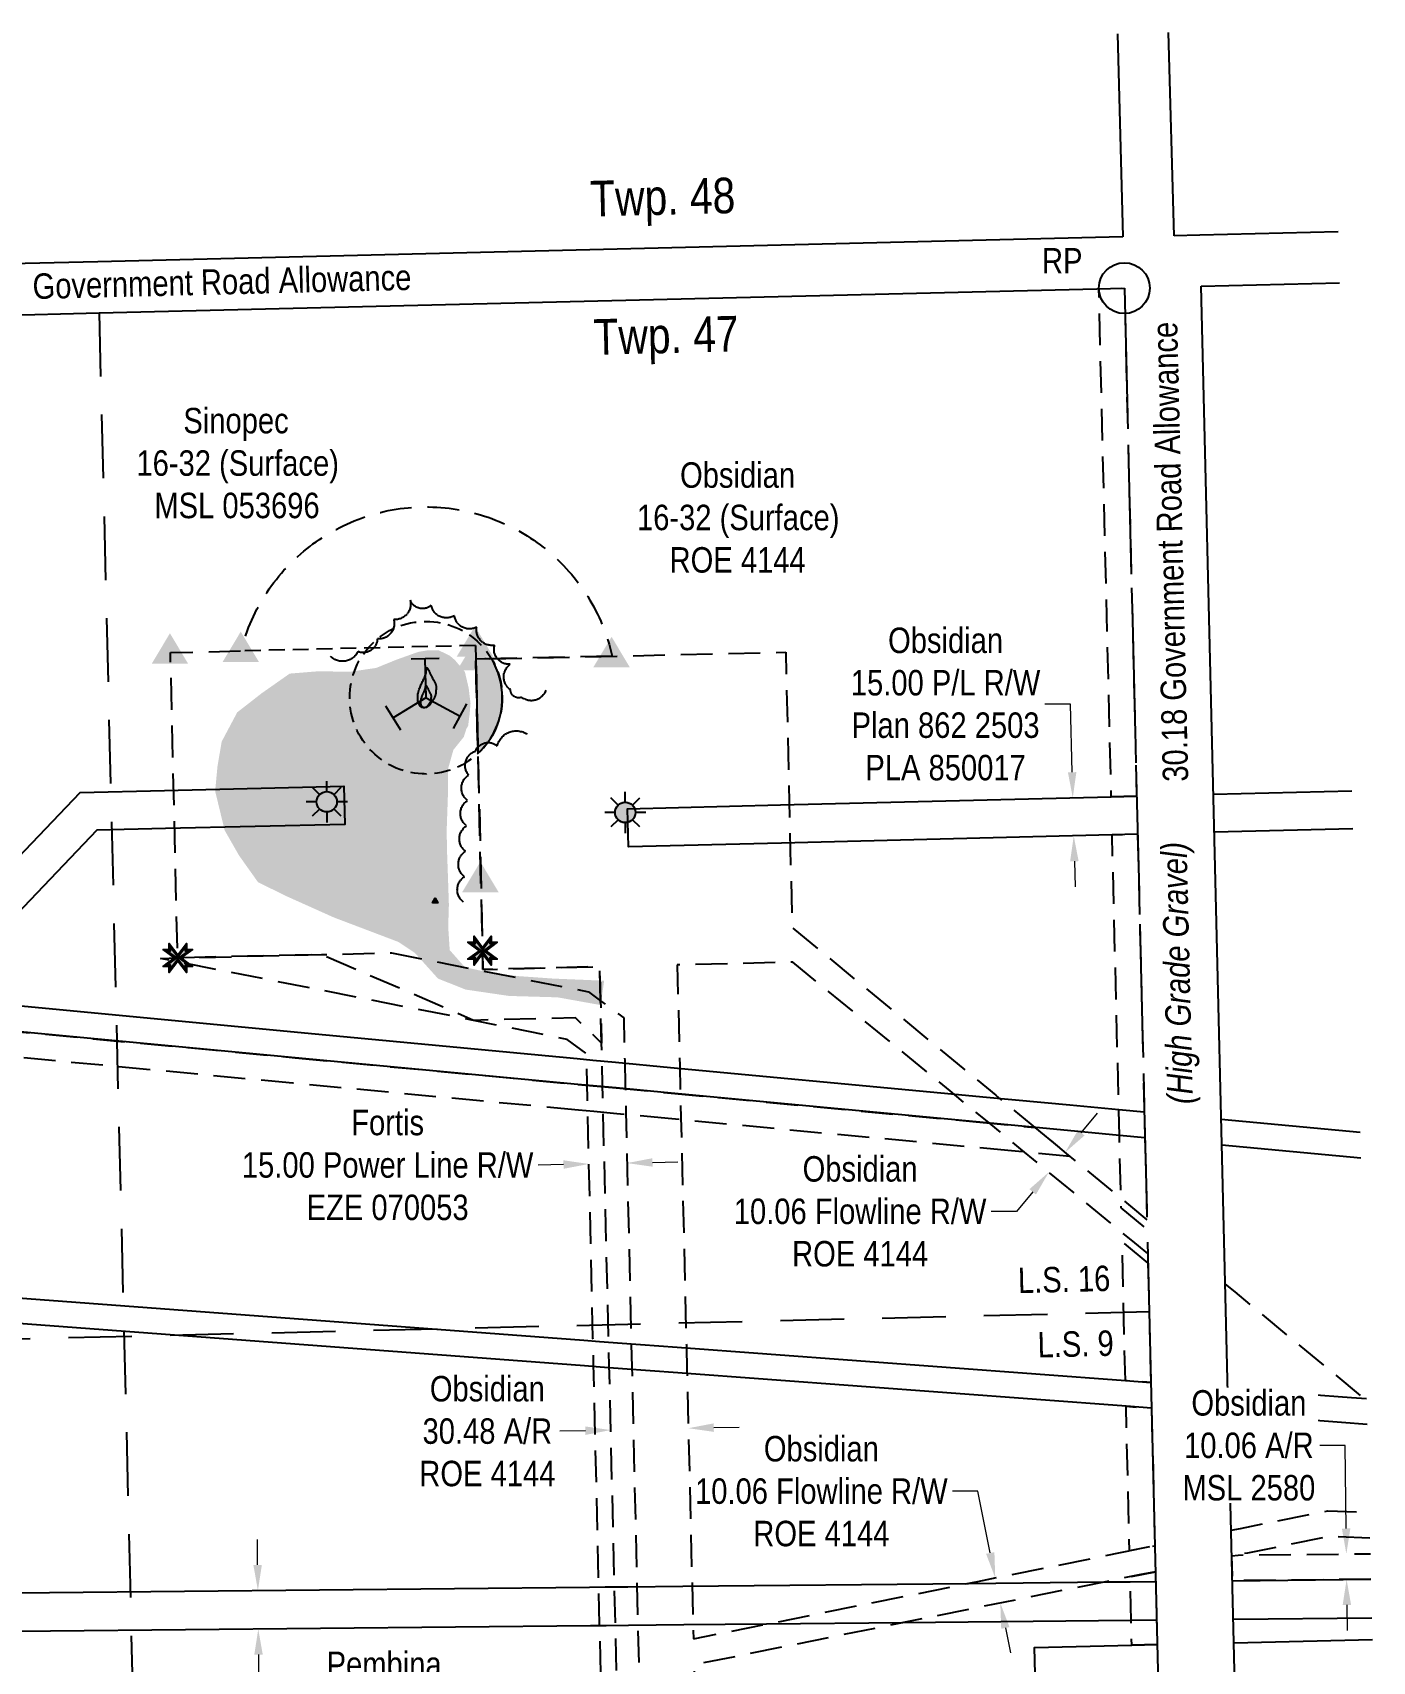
# Model space of a CAD drawing. Extents: x 614942 to 617151, y 5883678 to 5885455.
# Drawn here: x 615420 to 615947, y 5884815 to 5885455 of the extents above; entities that cross this region are included whole.
import ezdxf
from ezdxf.enums import TextEntityAlignment as Align

# ---------------------------------------------------------------- set-up
doc = ezdxf.new("R2010")
doc.units = 0
doc.header["$LTSCALE"] = 5
doc.header["$PDSIZE"] = 0.5
for name, pattern in [('0', [1, 1, 0]), ('foc-ACCESSROAD', [3.75, 2.5, -1.25]), ('foc-FLOWLINE', [3.75, 2.5, -1.25]), ('foc-LSD', [8, 5, -3]), ('foc-TIELINE', [1.875, 1.25, -0.625]), ('foc-TRAV', [1.875, 1.25, -0.625]), ('foc-UNSURVEYED', [12.5, 10, -2.5])]:
    doc.linetypes.add(name, pattern=pattern)
doc.layers.get('Defpoints').update_dxf_attribs({"color": 9})
for name, color, linetype in [('35', 37, 'Continuous'), ('AS-ROADS', 254, 'Continuous'), ('AS-SYMBOL', 7, 'Continuous'), ('C-RW', 13, 'Continuous'), ('C-WS', 13, 'foc-ACCESSROAD'), ('C-WS-S', 13, 'Continuous'), ('D-TXT', 6, 'Continuous'), ('F-AR', 190, 'foc-ACCESSROAD'), ('F-EZE', 190, 'foc-FLOWLINE'), ('F-FLOWLINE', 190, 'foc-FLOWLINE'), ('F-RW', 190, 'Continuous'), ('F-VCE', 190, 'foc-FLOWLINE'), ('F-WS', 190, 'foc-ACCESSROAD'), ('F-WS-S', 190, 'Continuous'), ('L-MON', 1, 'Continuous'), ('L-ROAD-T', 7, 'Continuous'), ('L-SEC', 7, 'Continuous'), ('L-SECTION-LSD', 7, 'foc-LSD'), ('L-USEC', 7, 'foc-UNSURVEYED'), ('P-BUFFER-PURPLE', 187, 'foc-TIELINE'), ('P-TRAV', 4, 'foc-TRAV'), ('P-WORKAREA', 113, 'Continuous'), ('P-WORKAREA-H', 111, 'Continuous'), ('T-BUSH', 110, '0')]:
    doc.layers.add(name, color=color, linetype=linetype)
for name, color, linetype, lineweight in [('C-WS-T', 13, 'Continuous', 9), ('F-AR-T', 190, 'Continuous', 9), ('F-EZE-T', 190, 'Continuous', 9), ('F-FLOWLINE-T', 190, 'Continuous', 9), ('F-RW-T', 190, 'Continuous', 9), ('F-WS-T', 190, 'Continuous', 9), ('T-TEXT', 48, 'Continuous', 18)]:
    doc.layers.add(name, color=color, linetype=linetype, lineweight=lineweight)
doc.styles.add('100L', font='ARIALN.TTF', dxfattribs={"height": 11})
doc.styles.add('80', font='ARIALN.TTF', dxfattribs={"height": 10})
doc.styles.add('80CG', font='ARIALN.TTF', dxfattribs={"height": 10})
doc.styles.add('80L', font='ARIALN.TTF', dxfattribs={"height": 10})
doc.styles.add('80LS', font='ARIALNI.TTF', dxfattribs={"height": 10})
doc.dimstyles.new('Compass 5 000', dxfattribs={"dimscale": 5, "dimtxt": 9, "dimasz": 2, "dimexe": 0.2, "dimexo": 0.0625, "dimgap": 0.5, "dimtad": 0, "dimtih": 1, "dimtoh": 1, "dimzin": 0, "dimdsep": 46, "dimtxsty": '80CG', "dimcen": 0.1, "dimse1": 1, "dimse2": 1, "dimclrd": 256, "dimclrt": 256, "dimaunit": 1, "dimadec": 4, "dimazin": 0, "dimtfac": 0.06, "dimtofl": 0, "dimtmove": 0, "dimatfit": 1, "dimfxl": 0.2, "dimtolj": 1, "dimtzin": 0, "dimlwd": -1, "dimarcsym": 0})

# ---------------------------------------------------------------- blocks, each defined once
blk = doc.blocks.new('*D563')
at = {"layer": 'Defpoints', "color": 0, "transparency": 16777216}
for p in [(615757.06, 5885071.69), (615750.66, 5885063.92), (615825.83, 5885015.1)]:
    blk.add_point(p, dxfattribs=at)
at = {"layer": 'F-FLOWLINE-T', "transparency": 16777216}
for p, q in [((615832.18, 5885022.82), (615838.54, 5885030.54)), ((615813.08, 5884999.6), (615806.72, 5884991.88)), ((615806.72, 5884991.88), (615796.72, 5884991.88))]:
    blk.add_line(p, q, dxfattribs=at)
for points in [[(615830.89, 5885023.88), (615833.47, 5885021.76), (615825.83, 5885015.1)], [(615811.79, 5885000.66), (615814.36, 5884998.55), (615819.43, 5885007.33)]]:
    blk.add_solid(points, dxfattribs=at)
at = {"layer": 'F-FLOWLINE-T', "transparency": 16777216, "insert": (615745.23, 5884991.88), "char_height": 10, "attachment_point": 5, "style": '80CG'}
blk.add_mtext('\\A1;Obsidian\\P10.06 Flowline R/W\\PROE 4144', dxfattribs=at)
blk = doc.blocks.new('*D564')
at = {"layer": 'Defpoints', "color": 0, "transparency": 16777216}
for p in [(615823.18, 5884852.9), (615798.36, 5884847.89), (615825.17, 5884843.03)]:
    blk.add_point(p, dxfattribs=at)
at = {"layer": 'F-FLOWLINE-T', "transparency": 16777216}
for p, q in [((615791.49, 5884881.93), (615781.49, 5884881.93)), ((615796.38, 5884857.69), (615791.49, 5884881.93)), ((615802.33, 5884828.22), (615804.31, 5884818.42))]:
    blk.add_line(p, q, dxfattribs=at)
for points in [[(615798.02, 5884858.02), (615794.75, 5884857.36), (615798.36, 5884847.89)], [(615803.96, 5884828.55), (615800.7, 5884827.89), (615800.35, 5884838.02)]]:
    blk.add_solid(points, dxfattribs=at)
at = {"layer": 'F-FLOWLINE-T', "transparency": 16777216, "insert": (615730, 5884881.93), "char_height": 10, "attachment_point": 5, "style": '80CG'}
blk.add_mtext('\\A1;Obsidian\\P10.06 Flowline R/W\\PROE 4144', dxfattribs=at)
blk = doc.blocks.new('*D566')
at = {"layer": 'Defpoints', "color": 0, "transparency": 16777216}
for p in [(615828.83, 5885154.49), (615746.37, 5885152.43), (615746.75, 5885137.44)]:
    blk.add_point(p, dxfattribs=at)
at = {"layer": 'F-RW-T', "transparency": 16777216}
for p, q in [((615827.91, 5885191.25), (615817.91, 5885191.25)), ((615828.58, 5885164.49), (615827.91, 5885191.25)), ((615829.46, 5885129.51), (615829.71, 5885119.51))]:
    blk.add_line(p, q, dxfattribs=at)
for points in [[(615830.25, 5885164.53), (615826.92, 5885164.45), (615828.83, 5885154.49)], [(615831.13, 5885129.55), (615827.79, 5885129.46), (615829.21, 5885139.5)]]:
    blk.add_solid(points, dxfattribs=at)
at = {"layer": 'F-RW-T', "transparency": 16777216, "insert": (615778.83, 5885191.25), "char_height": 10, "attachment_point": 5, "style": '80CG'}
blk.add_mtext('\\A1;Obsidian\\P15.00 P/L R/W\\PPlan 862 2503\\PPLA 850017', dxfattribs=at)
blk = doc.blocks.new('*D568')
at = {"layer": 'Defpoints', "color": 0, "transparency": 16777216}
for p in [(615638.61, 5885011.35), (615638.63, 5885010.56), (615653.61, 5885011.7)]:
    blk.add_point(p, dxfattribs=at)
at = {"layer": 'F-EZE-T', "transparency": 16777216}
for p, q in [((615628.64, 5885010.33), (615618.64, 5885010.1)), ((615663.62, 5885011.14), (615673.62, 5885011.38))]:
    blk.add_line(p, q, dxfattribs=at)
for points in [[(615663.58, 5885012.81), (615663.66, 5885009.48), (615653.62, 5885010.91)], [(615628.6, 5885012), (615628.67, 5885008.66), (615638.63, 5885010.56)]]:
    blk.add_solid(points, dxfattribs=at)
at = {"layer": 'F-EZE-T', "transparency": 16777216, "insert": (615559.5, 5885010.1), "char_height": 10, "attachment_point": 5, "style": '80CG'}
blk.add_mtext('\\A1;Fortis\\P15.00 Power Line R/W\\PEZE 070053', dxfattribs=at)
blk = doc.blocks.new('*D573')
at = {"layer": 'Defpoints', "color": 0, "transparency": 16777216}
for p in [(615934.32, 5884857.29), (615936.38, 5884857.31), (615934.42, 5884847.22)]:
    blk.add_point(p, dxfattribs=at)
at = {"layer": 'F-AR-T', "transparency": 16777216}
for p, q in [((615935.96, 5884899.93), (615925.96, 5884899.93)), ((615936.28, 5884867.31), (615935.96, 5884899.93)), ((615936.58, 5884837.25), (615936.68, 5884827.25))]:
    blk.add_line(p, q, dxfattribs=at)
for points in [[(615937.95, 5884867.33), (615934.62, 5884867.29), (615936.38, 5884857.31)], [(615938.25, 5884837.26), (615934.92, 5884837.23), (615936.48, 5884847.25)]]:
    blk.add_solid(points, dxfattribs=at)
at = {"layer": 'F-AR-T', "transparency": 16777216, "insert": (615898.06, 5884899.93), "char_height": 10, "attachment_point": 5, "style": '80CG', "bg_fill": 3, "box_fill_scale": 1.1, "bg_fill_color": 256, "bg_fill_true_color": 13158600, "bg_fill_transparency": 0}
blk.add_mtext('\\A1;Obsidian\\P10.06 A/R\\PMSL 2580', dxfattribs=at)
blk = doc.blocks.new('*D574')
at = {"layer": 'Defpoints', "color": 0, "transparency": 16777216}
for p in [(615153.47, 5884839.45), (615508.5, 5884842.97), (615153.62, 5884824.22)]:
    blk.add_point(p, dxfattribs=at)
at = {"layer": 'F-RW-T', "transparency": 16777216}
for p, q in [((615508.4, 5884852.97), (615508.3, 5884862.97)), ((615508.75, 5884817.74), (615509.03, 5884788.84)), ((615509.03, 5884788.84), (615519.03, 5884788.84))]:
    blk.add_line(p, q, dxfattribs=at)
for points in [[(615510.06, 5884852.99), (615506.73, 5884852.96), (615508.5, 5884842.97)], [(615510.41, 5884817.76), (615507.08, 5884817.73), (615508.65, 5884827.74)]]:
    blk.add_solid(points, dxfattribs=at)
at = {"layer": 'F-RW-T', "transparency": 16777216, "insert": (615558.12, 5884788.84), "char_height": 10, "attachment_point": 5, "style": '80CG'}
blk.add_mtext('\\A1;Pembina\\P15.24 P/L R/W\\PPlan 3293 KS\\PROE 4331', dxfattribs=at)
blk = doc.blocks.new('*D575')
at = {"layer": 'Defpoints', "color": 0, "transparency": 16777216}
for p in [(615647.02, 5884914.26), (615677.51, 5884914.99), (615647.22, 5884905.99)]:
    blk.add_point(p, dxfattribs=at)
at = {"layer": 'F-AR-T', "transparency": 16777216}
for p, q in [((615637.22, 5884905.75), (615627.22, 5884905.51)), ((615687.7, 5884906.95), (615697.7, 5884907.19))]:
    blk.add_line(p, q, dxfattribs=at)
for points in [[(615637.18, 5884907.42), (615637.26, 5884904.08), (615647.22, 5884905.99)], [(615687.66, 5884908.62), (615687.74, 5884905.29), (615677.71, 5884906.72)]]:
    blk.add_solid(points, dxfattribs=at)
at = {"layer": 'F-AR-T', "transparency": 16777216, "insert": (615598.7, 5884905.51), "char_height": 10, "attachment_point": 5, "style": '80CG'}
blk.add_mtext('\\A1;Obsidian\\P30.48 A/R\\PROE 4144', dxfattribs=at)
blk = doc.blocks.new('GAS')
h = blk.add_hatch(color=255)
h.dxf.hatch_style = 1
edge = h.paths.add_edge_path()
edge.add_arc((0, 0), 0.9, 0, 360)
for p, q in [((0, 0.81), (0, 1.62)), ((-0.81, 0), (-1.62, 0)), ((-0.57, 0.57), (-1.14, 1.14)), ((0.57, 0.57), (1.14, 1.14)), ((1.62, 0), (0.81, 0)), ((-0.57, -0.57), (-1.14, -1.14)), ((0, -0.81), (0, -1.62)), ((1.14, -1.14), (0.57, -0.57))]:
    blk.add_line(p, q)
blk.add_circle((0, 0), 0.8)
blk = doc.blocks.new('STRIA')
blk.add_hatch(color=255).paths.add_polyline_path([(-0.04, 1.52), (-1.47, -0.87), (1.39, -0.87)])
blk = doc.blocks.new('STRIAA')
blk.add_blockref('STRIA', (0, 0))
blk = doc.blocks.new('STRIB')
at = {"color": 1}
blk.add_solid([(-1.12, -0.67), (-0.04, 1.13), (1.04, -0.67)], dxfattribs=at)
blk = doc.blocks.new('STRIBB')
blk.add_blockref('STRIB', (0, 0))
blk = doc.blocks.new('STRICC')
for name in ['STRIAA', 'STRIBB']:
    blk.add_blockref(name, (0, 0))
blk = doc.blocks.new('fdspike')
blk.add_blockref('STRICC', (0, 0))
blk = doc.blocks.new('*U587')
at = {"color": 72}
blk.add_line((-0.58, 0.94), (0.58, -0.94), dxfattribs=at)
at = {"layer": 'AS-SYMBOL', "color": 72, "flags": 128}
blk.add_lwpolyline([(2.58, 1.58), (0, 0)], dxfattribs=at)
blk = doc.blocks.new('*U588')
at = {"color": 72}
blk.add_line((-0.52, -0.97), (0.52, 0.97), dxfattribs=at)
at = {"layer": 'AS-SYMBOL', "color": 72, "flags": 128}
blk.add_lwpolyline([(-2.68, 1.43), (0, 0)], dxfattribs=at)
blk = doc.blocks.new('*U586')
at = {"color": 72}
blk.add_line((1.1, 0.03), (-1.1, -0.03), dxfattribs=at)
at = {"layer": 'AS-SYMBOL', "color": 72, "flags": 128}
blk.add_lwpolyline([(0.09, -3.05), (0, 0)], dxfattribs=at)
blk = doc.blocks.new('TRIA')
blk.add_hatch(color=255).paths.add_polyline_path([(-0.04, 1.52), (-1.47, -0.87), (1.39, -0.87)])
blk = doc.blocks.new('TRIAA')
blk.add_blockref('TRIA', (0, 0))
blk = doc.blocks.new('TRIB')
at = {"color": 1}
blk.add_lwpolyline([(-1.12, -0.67), (-0.04, 1.13), (1.04, -0.67)], close=True, dxfattribs=at)
blk = doc.blocks.new('TRIBB')
blk.add_blockref('TRIB', (0, 0))
blk = doc.blocks.new('TRICC')
for name in ['TRIAA', 'TRIBB']:
    blk.add_blockref(name, (0, 0))
blk = doc.blocks.new('plspike')
blk.add_blockref('TRICC', (0, 0))
blk = doc.blocks.new('FLARE')
h = blk.add_hatch(color=255)
h.dxf.hatch_style = 1
h.paths.add_polyline_path([(0.16, 2.41, 0.114147), (0.13, 2.43), (0.11, 2.44, 0.261551), (0.01, 2.42), (0, 2.41, 0.131268), (-0.03, 2.37), (-0.04, 2.35, 0.041497), (-0.05, 2.33), (-0.05, 2.29, 0.015174), (-0.05, 2.29), (-0.06, 2.24, 0.004376), (-0.06, 2.24), (-0.07, 2.18), (-0.08, 2.11), (-0.09, 2.05), (-0.1, 1.98), (-0.12, 1.91), (-0.14, 1.83), (-0.17, 1.76), (-0.19, 1.68), (-0.22, 1.61), (-0.26, 1.53), (-0.29, 1.46), (-0.32, 1.39), (-0.36, 1.32), (-0.39, 1.25, 0.000505), (-0.39, 1.25), (-0.43, 1.18, 0.002398), (-0.43, 1.18), (-0.46, 1.1, 0.004177), (-0.46, 1.1), (-0.5, 1.03, 0.005735), (-0.5, 1.03), (-0.53, 0.95, 0.006994), (-0.53, 0.95), (-0.56, 0.87, 0.00791), (-0.57, 0.87), (-0.6, 0.78, 0.008323), (-0.6, 0.78), (-0.63, 0.69, 0.008095), (-0.63, 0.68), (-0.66, 0.59, 0.008067), (-0.66, 0.59), (-0.68, 0.49, 0.008387), (-0.68, 0.49), (-0.7, 0.39, 0.009056), (-0.71, 0.38), (-0.72, 0.28, 0.010123), (-0.72, 0.28), (-0.74, 0.18, 0.011689), (-0.74, 0.18), (-0.75, 0.08, 0.013925), (-0.75, 0.08), (-0.75, -0.02, 0.016488), (-0.75, -0.02), (-0.75, -0.11, 0.017255), (-0.75, -0.12), (-0.74, -0.2, 0.01735), (-0.74, -0.2), (-0.73, -0.28, 0.017311), (-0.73, -0.29), (-0.71, -0.36, 0.01715), (-0.71, -0.36), (-0.69, -0.43, 0.016886), (-0.69, -0.44), (-0.66, -0.5, 0.016546), (-0.66, -0.5), (-0.63, -0.56, 0.016164), (-0.63, -0.56), (-0.6, -0.61, 0.016329), (-0.6, -0.62), (-0.57, -0.66, 0.018828), (-0.57, -0.67), (-0.54, -0.71, 0.022087), (-0.53, -0.71), (-0.5, -0.75, 0.025345), (-0.49, -0.76), (-0.46, -0.78, 0.028234), (-0.45, -0.79), (-0.42, -0.82, 0.030298), (-0.41, -0.82), (-0.37, -0.84, 0.031129), (-0.36, -0.85), (-0.32, -0.86, 0.030544), (-0.31, -0.87), (-0.27, -0.88, 0.028465), (-0.26, -0.88), (-0.22, -0.89, 0.025311), (-0.21, -0.89), (-0.16, -0.89, 0.02283), (-0.15, -0.89), (-0.11, -0.89, 0.021226), (-0.1, -0.89), (-0.05, -0.88, 0.020401), (-0.04, -0.88), (0, -0.87, 0.020299), (0.01, -0.87), (0.05, -0.85, 0.020911), (0.06, -0.85), (0.11, -0.83, 0.022277), (0.11, -0.83), (0.15, -0.81, 0.023712), (0.16, -0.8), (0.2, -0.78, 0.022408), (0.21, -0.78), (0.24, -0.75, 0.01993), (0.25, -0.74), (0.28, -0.72, 0.017146), (0.28, -0.71), (0.31, -0.68, 0.014211), (0.32, -0.68), (0.35, -0.64, 0.011221), (0.35, -0.64), (0.37, -0.61, 0.008212), (0.38, -0.61), (0.4, -0.57, 0.005172), (0.4, -0.57), (0.42, -0.54, 0.002523), (0.43, -0.54), (0.45, -0.5, 0.001671), (0.45, -0.5), (0.47, -0.47, 0.001229), (0.47, -0.47), (0.49, -0.44, 0.00075), (0.49, -0.44), (0.51, -0.41, 0.00026), (0.51, -0.41), (0.54, -0.37), (0.56, -0.34), (0.58, -0.3), (0.61, -0.27), (0.63, -0.23, 0.001311), (0.63, -0.23), (0.66, -0.19, 0.003726), (0.66, -0.19), (0.69, -0.15, 0.006065), (0.69, -0.14), (0.72, -0.1, 0.008452), (0.72, -0.1), (0.74, -0.05, 0.010991), (0.75, -0.05), (0.77, 0, 0.013767), (0.77, 0), (0.79, 0.05, 0.016839), (0.8, 0.05), (0.81, 0.1, 0.019104), (0.82, 0.11), (0.83, 0.15, 0.016987), (0.83, 0.16), (0.84, 0.21, 0.013636), (0.84, 0.21), (0.85, 0.26, 0.010244), (0.85, 0.27), (0.86, 0.31, 0.006846), (0.86, 0.32), (0.86, 0.37, 0.003419), (0.86, 0.37), (0.86, 0.41), (0.87, 0.46), (0.87, 0.5), (0.88, 0.54), (0.88, 0.59), (0.89, 0.63, 0.001278), (0.89, 0.63), (0.89, 0.67, 0.004735), (0.89, 0.67), (0.9, 0.71, 0.008354), (0.9, 0.72), (0.9, 0.76, 0.012059), (0.9, 0.76), (0.9, 0.8, 0.015712), (0.9, 0.81), (0.9, 0.85, 0.018457), (0.9, 0.85), (0.9, 0.89, 0.018102), (0.9, 0.9), (0.89, 0.94, 0.016533), (0.89, 0.95), (0.88, 0.99, 0.014576), (0.88, 0.99), (0.87, 1.03, 0.012435), (0.86, 1.04), (0.85, 1.08, 0.010283), (0.85, 1.09), (0.83, 1.13, 0.00824), (0.83, 1.13), (0.81, 1.18, 0.00638), (0.81, 1.18), (0.78, 1.23, 0.004735), (0.78, 1.23), (0.76, 1.29, 0.003388), (0.75, 1.29), (0.73, 1.34, 0.002345), (0.73, 1.34), (0.7, 1.4, 0.001492), (0.7, 1.4), (0.67, 1.46, 0.000746), (0.67, 1.46), (0.63, 1.51), (0.6, 1.57), (0.57, 1.62), (0.55, 1.68), (0.52, 1.73), (0.49, 1.78), (0.47, 1.83), (0.45, 1.87), (0.42, 1.92), (0.4, 1.97), (0.38, 2.02), (0.35, 2.08, 0.000332), (0.35, 2.08), (0.33, 2.13, 0.001849), (0.33, 2.13), (0.3, 2.19, 0.0038), (0.3, 2.19), (0.27, 2.24, 0.006473), (0.27, 2.24), (0.25, 2.29, 0.010865), (0.24, 2.3), (0.22, 2.34, 0.019524), (0.22, 2.34), (0.19, 2.38, 0.041077), (0.18, 2.39)])
at = {"color": 48, "flags": 128}
for points in [[(0.11, -0.72), (0.07, -0.74), (0.03, -0.76), (-0.02, -0.77), (-0.07, -0.78), (-0.11, -0.79), (-0.16, -0.79), (-0.2, -0.79), (-0.25, -0.78), (-0.29, -0.77), (-0.32, -0.76), (-0.36, -0.74), (-0.4, -0.71), (-0.43, -0.68), (-0.46, -0.65), (-0.49, -0.61), (-0.52, -0.56), (-0.54, -0.51), (-0.57, -0.46), (-0.59, -0.4), (-0.61, -0.33), (-0.63, -0.26), (-0.64, -0.19), (-0.65, -0.11), (-0.65, -0.02), (-0.65, 0.07), (-0.64, 0.17), (-0.63, 0.27), (-0.61, 0.36), (-0.58, 0.46), (-0.56, 0.56), (-0.53, 0.66), (-0.5, 0.75), (-0.47, 0.83), (-0.44, 0.91), (-0.41, 0.99), (-0.37, 1.06), (-0.34, 1.13), (-0.3, 1.2), (-0.27, 1.27), (-0.23, 1.34), (-0.2, 1.42), (-0.16, 1.49), (-0.13, 1.57), (-0.1, 1.65), (-0.07, 1.73), (-0.04, 1.8), (-0.02, 1.88), (0, 1.96), (0.01, 2.03), (0.02, 2.1), (0.03, 2.17), (0.04, 2.22), (0.05, 2.27), (0.05, 2.31), (0.06, 2.34), (0.08, 2.35), (0.09, 2.34), (0.11, 2.32), (0.13, 2.29), (0.16, 2.25), (0.18, 2.2), (0.21, 2.14), (0.24, 2.09), (0.26, 2.03), (0.29, 1.98), (0.31, 1.93), (0.33, 1.88), (0.36, 1.83), (0.38, 1.78), (0.41, 1.73), (0.43, 1.68), (0.46, 1.63), (0.49, 1.58), (0.52, 1.52), (0.55, 1.47), (0.58, 1.41), (0.61, 1.35), (0.64, 1.3), (0.67, 1.24), (0.69, 1.19), (0.72, 1.14), (0.74, 1.09), (0.75, 1.05), (0.77, 1), (0.78, 0.96), (0.79, 0.92), (0.8, 0.88), (0.8, 0.84), (0.8, 0.8), (0.8, 0.76), (0.8, 0.72), (0.79, 0.68), (0.79, 0.64), (0.78, 0.6), (0.78, 0.56), (0.77, 0.51), (0.77, 0.47), (0.76, 0.42), (0.76, 0.37), (0.76, 0.33), (0.75, 0.28), (0.74, 0.23), (0.73, 0.18), (0.72, 0.13), (0.7, 0.09), (0.68, 0.04), (0.66, 0), (0.63, -0.05), (0.61, -0.09), (0.58, -0.13), (0.55, -0.17), (0.53, -0.21), (0.5, -0.25), (0.48, -0.28), (0.45, -0.32), (0.43, -0.35), (0.41, -0.38), (0.39, -0.42), (0.37, -0.45), (0.34, -0.48), (0.32, -0.51), (0.3, -0.55), (0.27, -0.58), (0.24, -0.61), (0.21, -0.64), (0.18, -0.67), (0.15, -0.7)], [(0.02, -0.75), (-0.01, -0.76), (-0.03, -0.77), (-0.05, -0.78), (-0.08, -0.78), (-0.11, -0.79), (-0.13, -0.79), (-0.16, -0.79), (-0.18, -0.78), (-0.2, -0.78), (-0.23, -0.77), (-0.25, -0.76), (-0.26, -0.74), (-0.28, -0.73), (-0.3, -0.71), (-0.32, -0.69), (-0.33, -0.66), (-0.35, -0.63), (-0.36, -0.6), (-0.37, -0.57), (-0.39, -0.53), (-0.4, -0.49), (-0.4, -0.45), (-0.41, -0.41), (-0.41, -0.36), (-0.41, -0.31), (-0.4, -0.25), (-0.39, -0.2), (-0.38, -0.14), (-0.37, -0.09), (-0.36, -0.03), (-0.34, 0.02), (-0.32, 0.07), (-0.31, 0.12), (-0.29, 0.16), (-0.27, 0.21), (-0.25, 0.25), (-0.23, 0.29), (-0.21, 0.33), (-0.19, 0.37), (-0.17, 0.41), (-0.15, 0.45), (-0.14, 0.49), (-0.12, 0.53), (-0.1, 0.58), (-0.08, 0.62), (-0.07, 0.66), (-0.06, 0.71), (-0.05, 0.75), (-0.04, 0.79), (-0.03, 0.83), (-0.03, 0.87), (-0.02, 0.9), (-0.02, 0.93), (-0.01, 0.95), (-0.01, 0.96), (0, 0.97), (0.01, 0.96), (0.02, 0.95), (0.03, 0.94), (0.04, 0.91), (0.06, 0.88), (0.07, 0.86), (0.09, 0.82), (0.1, 0.79), (0.12, 0.76), (0.13, 0.74), (0.14, 0.71), (0.16, 0.68), (0.17, 0.65), (0.18, 0.63), (0.2, 0.6), (0.21, 0.57), (0.23, 0.54), (0.25, 0.51), (0.26, 0.47), (0.28, 0.44), (0.3, 0.41), (0.31, 0.38), (0.33, 0.35), (0.34, 0.32), (0.36, 0.29), (0.37, 0.27), (0.38, 0.24), (0.39, 0.22), (0.39, 0.19), (0.4, 0.17), (0.4, 0.15), (0.41, 0.13), (0.41, 0.1), (0.41, 0.08), (0.4, 0.06), (0.4, 0.04), (0.4, 0.01), (0.39, -0.01), (0.39, -0.03), (0.39, -0.06), (0.39, -0.08), (0.38, -0.11), (0.38, -0.14), (0.38, -0.16), (0.38, -0.19), (0.37, -0.22), (0.37, -0.24), (0.36, -0.27), (0.35, -0.3), (0.34, -0.32), (0.32, -0.35), (0.31, -0.37), (0.3, -0.4), (0.28, -0.42), (0.27, -0.44), (0.25, -0.46), (0.24, -0.48), (0.22, -0.5), (0.21, -0.52), (0.2, -0.54), (0.19, -0.56), (0.17, -0.58), (0.16, -0.6), (0.15, -0.61), (0.14, -0.63), (0.12, -0.65), (0.11, -0.67), (0.09, -0.69), (0.08, -0.7), (0.06, -0.72), (0.04, -0.74)]]:
    blk.add_lwpolyline(points, close=True, dxfattribs=at)
blk = doc.blocks.new('RP')
at = {"layer": '35', "color": 3}
blk.add_circle((0, 0), 10, dxfattribs=at)
at = {"layer": '35', "color": 3, "style": '80'}
blk.add_attdef('RP_001', (-32.36, 5.75), '', height=10, dxfattribs=at)
blk = doc.blocks.new('TEMP')
h = blk.add_hatch(color=255)
h.dxf.hatch_style = 1
h.paths.add_polyline_path([(0, 0.25), (-0.67, 1.15), (-0.67, 0.67), (-1.15, 0.67), (-0.25, 0), (-1.15, -0.67), (-0.67, -0.67), (-0.67, -1.15), (0, -0.25), (0.67, -1.15), (0.67, -0.67), (1.15, -0.67), (0.25, 0), (1.15, 0.67), (0.67, 0.67), (0.67, 1.15)])
h.paths.add_polyline_path([(0.57, 0.85), (0.57, 0.57), (0.85, 0.57), (0.08, 0), (0.85, -0.57), (0.57, -0.57), (0.57, -0.85), (0, -0.08), (-0.57, -0.85), (-0.57, -0.57), (-0.85, -0.57), (-0.08, 0), (-0.85, 0.57), (-0.57, 0.57), (-0.57, 0.85), (0, 0.08)], flags=16)
h = blk.add_hatch(color=1)
h.dxf.hatch_style = 1
h.paths.add_polyline_path([(0, 0.08), (-0.57, 0.85), (-0.57, 0.57), (-0.85, 0.57), (-0.08, 0), (-0.85, -0.57), (-0.57, -0.57), (-0.57, -0.85), (0, -0.08), (0.57, -0.85), (0.57, -0.57), (0.85, -0.57), (0.08, 0), (0.85, 0.57), (0.57, 0.57), (0.57, 0.85)])
at = {"color": 1}
for p, q in [((-0.08, 0), (0.08, 0)), ((0, 0.08), (0, -0.08))]:
    blk.add_line(p, q, dxfattribs=at)
at = {"color": 255, "flags": 128}
blk.add_lwpolyline([(-0.25, 0), (-1.15, 0.67), (-0.67, 0.67), (-0.67, 1.15), (0, 0.25), (0.67, 1.15), (0.67, 0.67), (1.15, 0.67), (0.25, 0), (1.15, -0.67), (0.67, -0.67), (0.67, -1.15), (0, -0.25), (-0.67, -1.15), (-0.67, -0.67), (-1.15, -0.67)], close=True, dxfattribs=at)
at = {"color": 1, "flags": 128}
blk.add_lwpolyline([(-0.08, 0), (-0.85, 0.57), (-0.57, 0.57), (-0.57, 0.85), (0, 0.08), (0.57, 0.85), (0.57, 0.57), (0.85, 0.57), (0.08, 0), (0.85, -0.57), (0.57, -0.57), (0.57, -0.85), (0, -0.08), (-0.57, -0.85), (-0.57, -0.57), (-0.85, -0.57)], close=True, dxfattribs=at)

msp = doc.modelspace()

# ---------------------------------------------------------------- hatches: boundary and pattern name
at = {"layer": 'AS-ROADS'}
h = msp.add_hatch(color=256, dxfattribs=at)
h.dxf.hatch_style = 1
h.paths.add_polyline_path([(615643.24, 5885072.997), (615626.32, 5885076.029), (615607.193, 5885076.581), (615590.149, 5885079.084), (615579.298, 5885083.403), (615570.194, 5885093.512), (615563.67, 5885097.825), (615538.344, 5885107.43), (615520.059, 5885115.629), (615508.573, 5885121.252), (615501.071, 5885131.794), (615495.445, 5885141.633), (615491.695, 5885157.095), (615492.632, 5885166.934), (615494.273, 5885176.539), (615500.368, 5885188.018), (615509.979, 5885195.514), (615520.997, 5885203.245), (615532.483, 5885204.182), (615544.438, 5885203.948), (615554.946, 5885205.453), (615562.832, 5885208.66), (615571.544, 5885211.776), (615575.396, 5885212.418), (615579.706, 5885212.326), (615583.925, 5885210.31), (615586.034, 5885208.477), (615589.886, 5885203.895), (615591.353, 5885197.571), (615592.087, 5885191.614), (615591.72, 5885187.215), (615591.169, 5885182.816), (615590.391, 5885181.354), (615589.46, 5885178.402), (615585.345, 5885173.262), (615583.288, 5885165.919), (615583.288, 5885158.136), (615582.7, 5885141.371), (615582.899, 5885132.176), (615583.236, 5885122.701), (615583.582, 5885112.439), (615583.317, 5885103.715), (615583.905, 5885094.602), (615589.895, 5885087.842), (615600.625, 5885085.551), (615611.079, 5885084.359), (615624.666, 5885083.397), (615644.621, 5885082.57)])
at = {"layer": 'P-WORKAREA-H'}
h = msp.add_hatch(color=256, dxfattribs=at)
h.dxf.hatch_style = 1
h.paths.add_polyline_path([(615600.422, 5885209.004), (615594.15, 5885208.858), (615595.008, 5885171.824, 0.2083376), (615604.572, 5885193.783, 0.1338789)])

# ---------------------------------------------------------------- linework, layer by layer
at = {"layer": 'C-RW'}
msp.add_lwpolyline([(614946.049, 5885210.125), (614948.004, 5885210.171), (614948.35, 5885195.232), (614950.379, 5885131.42), (615048.156, 5885122.237), (615140.864, 5885113.528), (615153.708, 5885112.322), (615376.42, 5885091.408), (615438.624, 5885156.555), (615471.802, 5885157.329), (615542.331, 5885158.975), (615542.681, 5885143.979), (615472.164, 5885142.334), (615445.183, 5885141.704), (615382.252, 5885075.794), (615220.595, 5885090.947), (615151.99, 5885097.402), (615140.255, 5885098.498), (615127.417, 5885099.706), (615048.52, 5885107.136), (614948.302, 5885116.548)], dxfattribs=at)
at = {"layer": 'C-WS', "flags": 128}
msp.add_lwpolyline([(615647.757, 5885210.104), (615594.225, 5885208.942), (615596.971, 5885087.016), (615642.871, 5885088.043), (615643.187, 5885074.695), (615643.585, 5885058.054), (615633.318, 5885068.014), (615593.221, 5885066.989), (615533.471, 5885092.856), (615476.931, 5885091.565), (615474.123, 5885211.487), (615501.893, 5885212.137, -0.7901432)], format="xyb", close=True, dxfattribs=at)
at = {"layer": 'Defpoints', "color": 5}
for p, q in [((615574.625, 5885193.778), (615574.5, 5885193.793)), ((615574.553, 5885193.759), (615574.644, 5885193.829)), ((615574.572, 5885193.811), (615574.607, 5885193.726))]:
    msp.add_line(p, q, dxfattribs=at)
at = {"layer": 'F-AR', "flags": 128}
msp.add_lwpolyline([(615946.056, 5884847.34), (615891.603, 5884846.799), (615891.364, 5884856.625), (615893.845, 5884856.887), (615945.812, 5884857.405)], dxfattribs=at)
at = {"layer": 'F-EZE', "flags": 128}
msp.add_lwpolyline([(615651.585, 5884723.179), (615645.318, 5884723.021), (615645.07, 5884733.671), (615642.836, 5884829.779), (615642.482, 5884845.007), (615640.461, 5884931.941), (615640.226, 5884942.048), (615638.124, 5885032.448), (615637.889, 5885042.577), (615637.654, 5885052.713), (615637.625, 5885053.949), (615630.121, 5885059.476), (615593.221, 5885066.989), (615470.219, 5885091.334), (615477.02, 5885091.498), (615533.471, 5885092.856), (615560.999, 5885093.518), (615638.406, 5885078.204), (615643.187, 5885074.695), (615646.849, 5885071.985), (615652.297, 5885067.973), (615652.685, 5885051.297), (615652.92, 5885041.159), (615653.156, 5885031.033), (615655.25, 5884940.927), (615655.485, 5884930.82), (615657.477, 5884845.157), (615657.831, 5884829.929), (615660.308, 5884723.399), (615651.585, 5884723.179)], close=True, dxfattribs=at)
at = {"layer": 'F-FLOWLINE'}
msp.add_lwpolyline([(615219.65, 5885080.877), (615523.156, 5885052.297), (615634.279, 5885041.839), (615640.36, 5885041.264), (615649.31, 5885040.422), (615670.934, 5885038.386), (615790.902, 5885027.096), (615813.877, 5885024.934), (615827.75, 5885013.517), (615804.774, 5885015.68), (615671.176, 5885028.259), (615649.545, 5885030.295), (615640.602, 5885031.137), (615634.514, 5885031.711), (615522.213, 5885042.287), (615218.707, 5885070.864)], dxfattribs=at)
at = {"layer": 'F-RW'}
for points in [[(615854.311, 5885140.133), (615854.311, 5885140.133), (615844.308, 5885139.882), (615714.347, 5885136.629), (615654.161, 5885135.124), (615653.787, 5885150.114), (615713.989, 5885151.619), (615843.945, 5885154.871), (615853.947, 5885155.122), (615853.948, 5885155.122)], [(615884.101, 5885155.876), (615884.102, 5885155.876), (615938.535, 5885157.238)], [(615938.899, 5885142.249), (615884.466, 5885140.887), (615884.465, 5885140.887)], [(614948.302, 5885116.545), (615048.52, 5885107.109), (615127.417, 5885099.68), (615140.255, 5885098.471), (615151.99, 5885097.366), (615220.594, 5885090.907), (615382.252, 5885075.794), (615524.1, 5885062.329), (615634.044, 5885051.974), (615640.117, 5885051.403), (615649.074, 5885050.559), (615670.692, 5885048.523), (615777.03, 5885038.512), (615794.916, 5885036.829), (615827.637, 5885033.749), (615846.928, 5885031.932), (615856.96, 5885030.987), (615856.96, 5885030.987)], [(615857.206, 5885020.855), (615857.206, 5885020.855), (615847.174, 5885021.799), (615826.693, 5885023.727), (615808.787, 5885025.413), (615790.902, 5885027.096), (615670.934, 5885038.388), (615649.31, 5885040.424), (615640.361, 5885041.267), (615634.279, 5885041.841), (615523.156, 5885052.302), (615219.651, 5885080.882), (615151.045, 5885087.342), (615131.257, 5885089.205), (615118.418, 5885090.414), (615048.765, 5885096.976), (614948.546, 5885106.413)], [(615887.201, 5885028.14), (615887.202, 5885028.14), (615941.793, 5885022.999)], [(615942.039, 5885012.866), (615887.447, 5885018.007)], [(615859.786, 5884914.568), (615859.785, 5884914.568), (615849.759, 5884915.317), (615673.56, 5884928.464), (615651.875, 5884930.082), (615643, 5884930.744), (615636.851, 5884931.204), (615051.703, 5884974.918), (615051.46, 5884985.018), (615636.616, 5884941.311), (615642.758, 5884940.852), (615651.64, 5884940.189), (615673.318, 5884938.571), (615849.513, 5884925.428), (615859.54, 5884924.678), (615859.54, 5884924.678)], [(615889.767, 5884922.422), (615889.767, 5884922.422), (615920.926, 5884920.095), (615938.348, 5884918.794), (615944.333, 5884918.347)], [(615944.578, 5884908.236), (615934.415, 5884908.995), (615890.013, 5884912.311)], [(615861.807, 5884831.272), (615851.802, 5884831.171), (615761.989, 5884830.27), (615708.453, 5884829.734), (615675.925, 5884829.408), (615654.221, 5884829.192), (615645.427, 5884829.103), (615639.226, 5884829.041), (615055.354, 5884823.239), (615054.988, 5884838.468), (615638.872, 5884844.269), (615645.063, 5884844.331), (615653.867, 5884844.419), (615675.562, 5884844.636), (615787.85, 5884845.76), (615841.387, 5884846.297), (615851.432, 5884846.398), (615861.438, 5884846.498)], [(615891.603, 5884846.799), (615946.056, 5884847.34)], [(615946.426, 5884832.115), (615891.972, 5884831.572)], [(615862.404, 5884806.69), (615862.403, 5884806.69), (615852.401, 5884806.446), (615829.176, 5884805.88), (615830.901, 5884737.776), (615831.156, 5884727.722), (615816.156, 5884727.335), (615815.903, 5884737.332), (615813.799, 5884820.492), (615852.039, 5884821.427), (615862.04, 5884821.671)], [(615892.195, 5884822.406), (615946.629, 5884823.736)]]:
    msp.add_lwpolyline(points, dxfattribs=at)
at = {"layer": 'F-VCE', "flags": 128}
for points in [[(615853.947, 5885155.122), (615843.945, 5885154.871), (615839.1, 5885354.486), (615849.103, 5885354.729), (615853.947, 5885155.122)], [(615857.206, 5885020.855), (615858.08, 5884984.85), (615847.867, 5884993.254), (615847.174, 5885021.799), (615846.928, 5885031.932), (615844.308, 5885139.882), (615854.311, 5885140.133), (615856.96, 5885030.987), (615857.206, 5885020.855)], [(615858.402, 5884971.547), (615859.54, 5884924.678), (615849.513, 5884925.428), (615848.19, 5884979.952), (615858.402, 5884971.547)], [(615859.785, 5884914.568), (615861.096, 5884860.546), (615851.137, 5884858.535), (615849.759, 5884915.317), (615859.785, 5884914.568)], [(615862.04, 5884821.671), (615852.039, 5884821.427), (615851.802, 5884831.171), (615851.432, 5884846.398), (615851.385, 5884848.316), (615861.344, 5884850.326), (615861.437, 5884846.498), (615861.807, 5884831.272), (615862.04, 5884821.671)]]:
    msp.add_lwpolyline(points, close=True, dxfattribs=at)
at = {"layer": 'F-WS', "flags": 128}
for points in [[(615861.345, 5884850.335), (615854.995, 5884849.053), (615844.997, 5884847.035), (615765.599, 5884831.008), (615679.928, 5884813.716), (615681.818, 5884734.599), (615682.072, 5884723.95), (615660.308, 5884723.399), (615651.585, 5884723.179), (615651.33, 5884733.829), (615649.037, 5884829.841), (615648.674, 5884845.069), (615646.61, 5884931.482), (615646.369, 5884941.59), (615644.213, 5885031.875), (615643.971, 5885042.002), (615643.727, 5885052.14), (615643.585, 5885058.054), (615643.187, 5885074.695), (615642.87, 5885088.083), (615596.971, 5885087.016), (615594.15, 5885208.858), (615715.991, 5885211.689), (615718.498, 5885103.425), (615798.527, 5885037.566), (615812.398, 5885026.151), (615826.271, 5885014.734), (615851.477, 5884993.992), (615857.988, 5884988.634)], [(615858.311, 5884975.332), (615851.8, 5884980.69), (615808.384, 5885016.418), (615794.512, 5885027.834), (615780.641, 5885039.249), (615718.813, 5885089.847), (615673.358, 5885088.791), (615674.302, 5885049.261), (615674.545, 5885039.124), (615674.787, 5885028.996), (615676.928, 5884939.309), (615677.17, 5884929.201), (615679.172, 5884845.373), (615679.536, 5884830.146), (615679.684, 5884823.936), (615712.063, 5884830.471), (615791.46, 5884846.498), (615854.748, 5884859.273), (615861.097, 5884860.555)], [(615888.775, 5884963.297), (615892.478, 5884960.25), (615941.959, 5884919.531), (615944.352, 5884917.562)], [(615891.122, 5884866.616), (615894.732, 5884867.345), (615929.159, 5884874.294), (615945.419, 5884873.596)], [(615945.664, 5884863.51), (615929.951, 5884864.184), (615897.456, 5884857.624), (615894.974, 5884857.363), (615891.365, 5884856.605)]]:
    msp.add_lwpolyline(points, dxfattribs=at)
at = {"layer": 'L-SEC'}
for p, q in [((615846.418, 5885454.656), (615848.563, 5885374.831)), ((615868.666, 5885375.317), (615866.521, 5885455.141)), ((615848.563, 5885374.831), (615445.518, 5885365.093)), ((615878.769, 5885375.561), (615868.666, 5885375.317)), ((615933.205, 5885376.876), (615878.769, 5885375.561)), ((615445.518, 5885365.093), (615042.472, 5885355.354)), ((615446.066, 5885344.99), (615849.103, 5885354.729)), ((615879.257, 5885355.457), (615933.693, 5885356.773)), ((615889.022, 5884953.147), (615879.257, 5885355.457)), ((615043.029, 5885335.252), (615446.066, 5885344.99)), ((615858.867, 5884952.415), (615864.303, 5884728.413)), ((615894.458, 5884729.166), (615889.022, 5884953.147))]:
    msp.add_line(p, q, dxfattribs=at)
at = {"layer": 'L-SECTION-LSD'}
for p, q in [((615446.066, 5885344.99), (615465.68, 5884540.281)), ((615858.867, 5884952.415), (615052.712, 5884933.009))]:
    msp.add_line(p, q, dxfattribs=at)
at = {"layer": 'L-USEC'}
msp.add_line((615849.103, 5885354.729), (615858.867, 5884952.415), dxfattribs=at)
at = {"layer": 'P-BUFFER-PURPLE'}
msp.add_circle((615574.584, 5885193.783), 29.989, dxfattribs=at)
at = {"layer": 'P-TRAV'}
for p, q in [((615594.029, 5885214.295), (615501.893, 5885212.137)), ((615594.025, 5885214.275), (615594.225, 5885208.942))]:
    msp.add_line(p, q, dxfattribs=at)
at = {"layer": 'P-WORKAREA', "flags": 128}
msp.add_lwpolyline([(615600.422, 5885209.004), (615594.15, 5885208.858), (615595.008, 5885171.824, 0.2083376), (615604.572, 5885193.783, 0.1338789)], format="xyb", close=True, dxfattribs=at)
at = {"layer": 'T-BUSH', "flags": 128}
for points in [[(615621.727, 5885196.764, -0.5205671), (615612.141, 5885193.931, -0.5205671), (615607.786, 5885196.935, -0.5205671), (615607.684, 5885206.921, -0.5205671), (615601.53, 5885214.391, -0.5205671), (615594.515, 5885221.513, -0.5205671), (615585.747, 5885225.996, -0.5205671), (615576.637, 5885230.072, -0.5205671), (615568.344, 5885232.16, -0.5205671), (615561.903, 5885224.516, -0.5205671), (615555.462, 5885216.872, -0.5205671), (615547.814, 5885211.889, -0.5205671), (615537.091, 5885210.026, -0.5205671)], [(615589.299, 5885113.442, -0.5205671), (615589.702, 5885123.43, -0.5205671), (615590.105, 5885133.418, -0.5205671), (615590.508, 5885143.406, -0.5205671), (615590.911, 5885153.395, -0.5205671), (615591.314, 5885163.383, -0.5205671), (615593.985, 5885172.762, -0.5205671), (615602.592, 5885174.803, -0.5205671), (615614.306, 5885179.477, -0.5205671)]]:
    msp.add_lwpolyline(points, format="xyb", dxfattribs=at)

# ---------------------------------------------------------------- block references
at = {"layer": '35', "color": 6, "xscale": 0.99962491, "yscale": 0.99962491, "zscale": 0.99962491}
msp.add_blockref('RP', (615849.103, 5885354.729), dxfattribs=at).add_auto_attribs({'RP_001': 'RP'})
at = {"layer": 'AS-SYMBOL', "xscale": 4.999999999999997, "yscale": 4.999999999999997, "zscale": 4.999999999999997}
for name, p in [('*U586', (615574.214, 5885209.07)), ('*U587', (615561.615, 5885185.873)), ('*U588', (615587.984, 5885186.577))]:
    msp.add_blockref(name, p, dxfattribs=at)
at = {"layer": 'AS-SYMBOL', "color": 6, "xscale": 4.998124549999998, "yscale": 4.998124549999998, "zscale": 4.998124549999998}
msp.add_blockref('FLARE', (615574.584, 5885193.783), dxfattribs=at)
at = {"layer": 'C-WS-S', "xscale": 4.999999999999997, "yscale": 4.999999999999997, "zscale": 4.999999999999997}
msp.add_blockref('GAS', (615535.572, 5885152.875), dxfattribs=at)
at = {"layer": 'Defpoints', "xscale": 0.99962491, "yscale": 0.99962491, "zscale": 4.999999999999997}
msp.add_blockref('plspike', (615578.194, 5885113.812), dxfattribs=at)
at = {"layer": 'F-WS-S', "xscale": 4.998124549999997, "yscale": 4.998124549999997, "zscale": 4.998124549999997}
msp.add_blockref('GAS', (615652.92, 5885148.692), dxfattribs=at)
at = {"layer": 'L-MON', "xscale": 4.999999999999997, "yscale": 4.999999999999997, "zscale": 4.999999999999997}
for p in [(615474.123, 5885211.487), (615501.964, 5885212.149), (615594.029, 5885214.295), (615647.733, 5885210.103), (615594.15, 5885208.858), (615596.168, 5885121.71)]:
    msp.add_blockref('fdspike', p, dxfattribs=at)
at = {"layer": 'L-MON', "color": 5, "xscale": 4.99812455, "yscale": 4.99812455, "zscale": 4.99812455}
for p in [(615477.02, 5885091.498), (615596.837, 5885094.373)]:
    msp.add_blockref('TEMP', p, dxfattribs=at)

# ---------------------------------------------------------------- texts
at = {"layer": 'C-WS-T', "insert": (615460.08, 5885307.662), "char_height": 10.00142, "attachment_point": 1, "style": '80L'}
msp.add_mtext_dynamic_manual_height_columns('\\pi19.13;Sinopec\\P\\pi0.67883;16-32 (Surface)\\P\\pi7.7296;MSL 053696', width=79.03581, gutter_width=50, heights=[0], dxfattribs=at)
at = {"layer": 'D-TXT', "color": 3, "char_height": 13.9947, "attachment_point": 1, "rotation": 1.384013, "style": '80L'}
for s, insert in [('Twp. 48', (615638.952, 5885396.849)), ('Twp. 47', (615640.265, 5885342.491))]:
    msp.add_mtext_dynamic_manual_height_columns(s, width=101.3954, gutter_width=47.5, heights=[0], dxfattribs=dict(at, insert=insert))
at = {"layer": 'F-WS-T', "insert": (615656.848, 5885286.276), "char_height": 10.00142, "attachment_point": 1, "style": '80L'}
msp.add_mtext_dynamic_manual_height_columns('\\pi17.598;Obsidian\\P\\pi0.67883;16-32 (Surface)\\P\\pi13.491;ROE 4144', width=79.03581, gutter_width=50, heights=[0], dxfattribs=at)
at = {"layer": 'L-ROAD-T', "style": '80L'}
for s, rotation, p in [('Government Road Allowance', 1.384067, (615494.361, 5885357.22)), ('30.18 Government Road Allowance', 91.390319, (615867.069, 5885251.105))]:
    msp.add_text(s, height=9.99625, rotation=rotation, dxfattribs=at).set_placement(p, align=Align.MIDDLE_CENTER)
at = {"layer": 'L-SECTION-LSD', "style": '100L'}
msp.add_text('L.S. 9', height=9.9962, rotation=1.379001, dxfattribs=at).set_placement((615815.117, 5884934.486))
at = {"layer": 'T-TEXT', "style": '80LS'}
msp.add_text('(High Grade Gravel)', height=9.99625, rotation=91.390327, dxfattribs=at).set_placement((615869.806, 5885085.573), align=Align.MIDDLE_CENTER)

# ---------------------------------------------------------------- dimensions: what is measured, and where the dimension line sits
at = {"layer": 'F-AR-T'}
dim = msp.add_aligned_dim(p1=(615677.51, 5884914.987), p2=(615647.022, 5884914.259), distance=8.273, text='Obsidian\\P30.48 A/R\\PROE 4144', dimstyle='Compass 5 000', dxfattribs=at)
dim.commit()
dim.dimension.update_dxf_attribs({"geometry": '*D575', "text_midpoint": (615598.702, 5884905.511)})
at = {"layer": 'F-EZE-T', "color": 4}
dim = msp.add_aligned_dim(p1=(615653.605, 5885011.702), p2=(615638.615, 5885011.353), distance=0.791, text='Fortis\\P15.00 Power Line R/W\\PEZE 070053', dimstyle='Compass 5 000', dxfattribs=at)
dim.commit()
dim.dimension.update_dxf_attribs({"geometry": '*D568', "text_midpoint": (615559.498, 5885010.097)})
at = {"layer": 'F-FLOWLINE-T', "color": 4}
dim = msp.add_linear_dim(base=(615798.361, 5884847.891), p1=(615825.174, 5884843.033), p2=(615823.182, 5884852.901), angle=101.412266, text='Obsidian\\P10.06 Flowline R/W\\PROE 4144', dimstyle='Compass 5 000', dxfattribs=at)
dim.commit()
dim.dimension.update_dxf_attribs({"geometry": '*D564', "text_midpoint": (615729.996, 5884881.93), "dimtype": 161})
at = {"layer": 'F-RW-T'}
for base, p1, p2, angle, text, picture, middle in [((615828.834, 5885154.493), (615746.747, 5885137.44), (615746.372, 5885152.43), 91.433508, 'Obsidian\\P15.00 P/L R/W\\PPlan 862 2503\\PPLA 850017', '*D566', (615778.828, 5885191.246)), ((615508.496, 5884842.974), (615153.625, 5884824.215), (615153.473, 5884839.447), 90.5692, 'Pembina\\P15.24 P/L R/W\\PPlan 3293 KS\\PROE 4331', '*D574', (615558.12, 5884788.837))]:
    dim = msp.add_linear_dim(base=base, p1=p1, p2=p2, angle=angle, text=text, dimstyle='Compass 5 000', dxfattribs=at)
    dim.commit()
    dim.dimension.update_dxf_attribs({"geometry": picture, "text_midpoint": middle, "dimtype": 161})

# ---------------------------------------------------------------- next in the draw order: texts
at = {"layer": 'L-SECTION-LSD', "insert": (615807.159, 5884969.775), "char_height": 9.9962, "attachment_point": 1, "rotation": 1.379001, "style": '100L', "bg_fill": 3, "box_fill_scale": 1.15, "bg_fill_color": 256, "bg_fill_transparency": 0}
msp.add_mtext_dynamic_manual_height_columns('L.S. 16', width=36.94144, gutter_width=55, heights=[0], dxfattribs=at)

# ---------------------------------------------------------------- next in the draw order: dimensions: what is measured, and where the dimension line sits
at = {"layer": 'F-AR-T'}
dim = msp.add_linear_dim(base=(615936.383, 5884857.311), p1=(615934.416, 5884847.225), p2=(615934.315, 5884857.29), angle=90.570985, text='Obsidian\\P10.06 A/R\\PMSL 2580', dimstyle='Compass 5 000', override={"dimtfill": 1}, dxfattribs=at)
dim.commit()
dim.dimension.update_dxf_attribs({"geometry": '*D573', "text_midpoint": (615898.056, 5884899.927), "dimtype": 161})

# ---------------------------------------------------------------- next in the draw order: dimensions: what is measured, and where the dimension line sits
at = {"layer": 'F-FLOWLINE-T', "color": 4}
dim = msp.add_linear_dim(base=(615825.827, 5885015.099), p1=(615750.66, 5885063.921), p2=(615757.056, 5885071.694), angle=50.547571, text='Obsidian\\P10.06 Flowline R/W\\PROE 4144', dimstyle='Compass 5 000', dxfattribs=at)
dim.commit()
dim.dimension.update_dxf_attribs({"geometry": '*D563', "text_midpoint": (615745.229, 5884991.883), "dimtype": 161})

doc.saveas('drawing.dxf')
